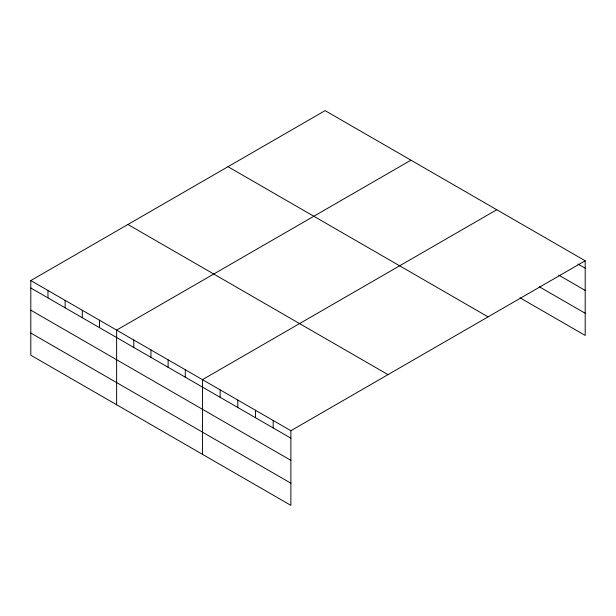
<?xml version="1.0" encoding="UTF-8"?>
<svg xmlns="http://www.w3.org/2000/svg" width="616" height="616" viewBox="0 0 616 616"><rect width="100%" height="100%" fill="white"/><g stroke="black" fill="none" stroke-linecap="round" stroke-linejoin="round"><path stroke-width="0.92" d="M30.8 280.557L290.883 430.707L290.883 505.366L30.8 355.216L30.8 280.557L325.117 110.634L585.2 260.784L585.2 335.443L520.089 297.851M410.949 160.183L116.624 330.107L116.624 404.766M496.773 209.733L202.456 379.656L202.456 454.315M290.883 430.707L585.2 260.784M577.962 264.056L585.2 268.23M558.673 275.098L585.2 290.413M539.377 286.81L585.2 313.267M227.997 166.705L488.072 316.863M127.928 224.478L388.003 374.636M30.8 287.995L290.883 438.153M30.8 310.179L290.883 460.337M30.8 333.033L290.883 483.19M273.196 420.497L273.196 427.943M255.509 410.287L255.509 417.733M237.822 400.077L237.822 407.523M220.135 389.866L220.135 397.312M185.285 369.746L185.285 377.192M168.122 359.836L168.122 367.282M150.959 349.926L150.959 357.372M133.795 340.017L133.795 347.463M99.461 320.197L99.461 327.643M82.298 310.287L82.298 317.725M65.134 300.377L65.134 307.815M47.963 290.467L47.963 297.905"/></g></svg>
